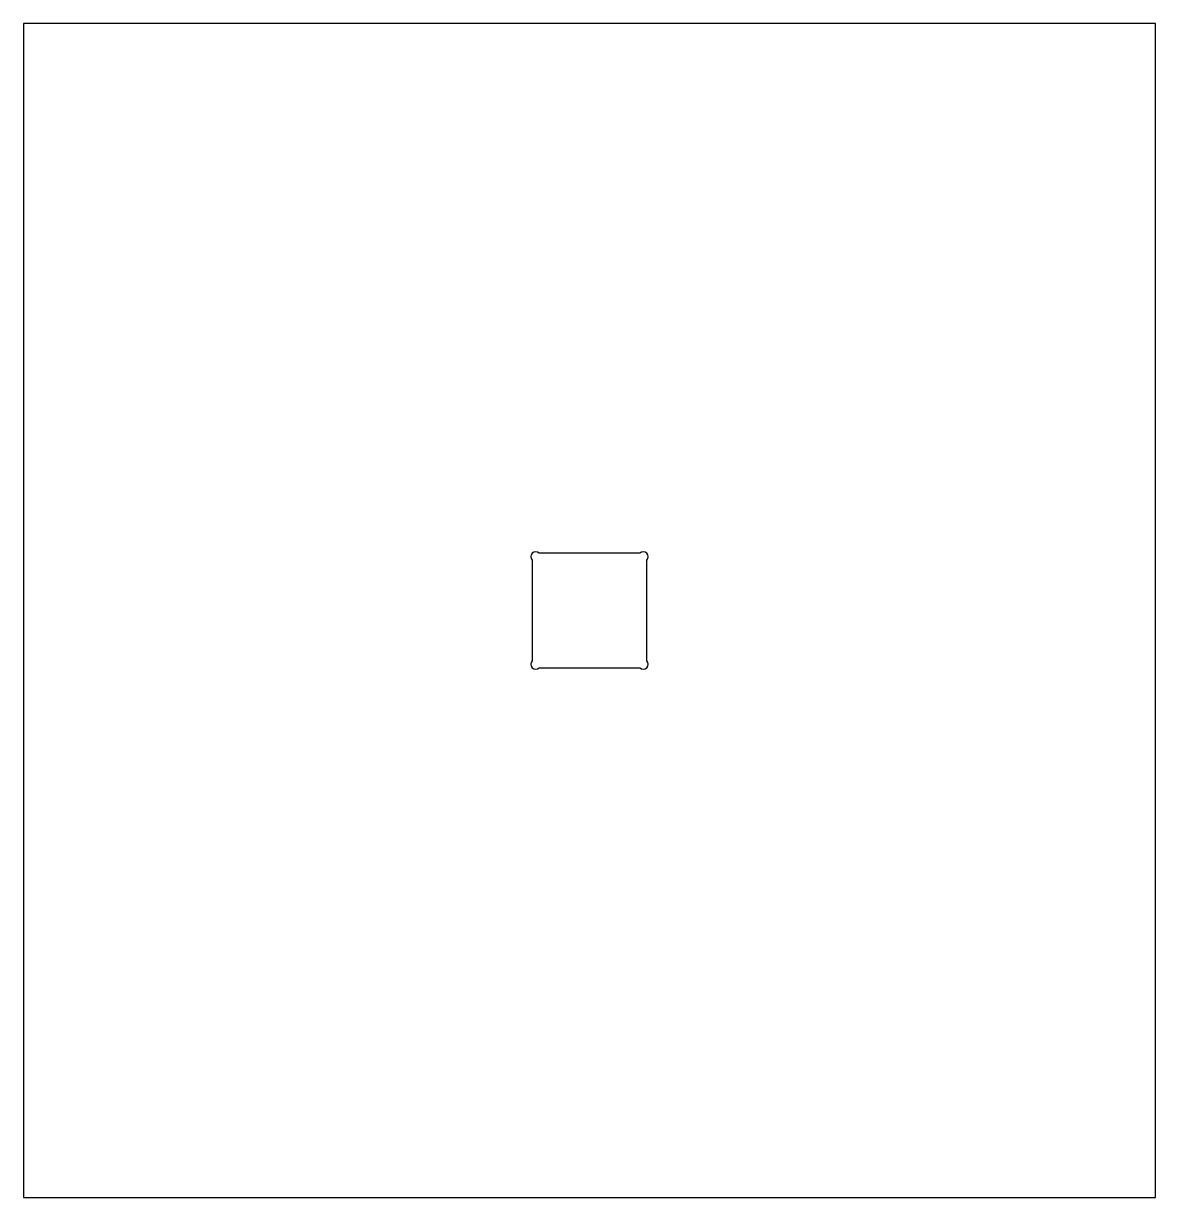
# Model space of a CAD drawing. Header units: inches. Extents: x -3.56 to 3.56, y -3.69 to 3.69.
import ezdxf

# ---------------------------------------------------------------- set-up
doc = ezdxf.new("R2010")
doc.units = ezdxf.units.IN
doc.header["$MEASUREMENT"] = 0

msp = doc.modelspace()

# ---------------------------------------------------------------- linework, layer by layer
at = {"color": 7, "linetype": 'Continuous', "lineweight": 25}
for p, q in [((-3.5585, 3.69), (-3.5585, -3.69)), ((3.5585, 3.69), (-3.5585, 3.69)), ((3.5585, -3.69), (3.5585, 3.69)), ((-0.36, 0.3158), (-0.36, -0.3158)), ((0.3158, 0.36), (-0.3158, 0.36)), ((0.36, -0.3158), (0.36, 0.3158)), ((-0.3158, -0.36), (0.3158, -0.36)), ((-3.5585, -3.69), (3.5585, -3.69))]:
    msp.add_line(p, q, dxfattribs=at)
for centre, radius, start, end in [((-0.3379, 0.3379), 0.0312, 45, 225), ((0.3379, 0.3379), 0.0313, 315, 135), ((-0.3379, -0.3379), 0.0313, 135, 315), ((0.3379, -0.3379), 0.0313, 225, 45)]:
    msp.add_arc(centre, radius, start, end, dxfattribs=at)

doc.saveas('drawing.dxf')
